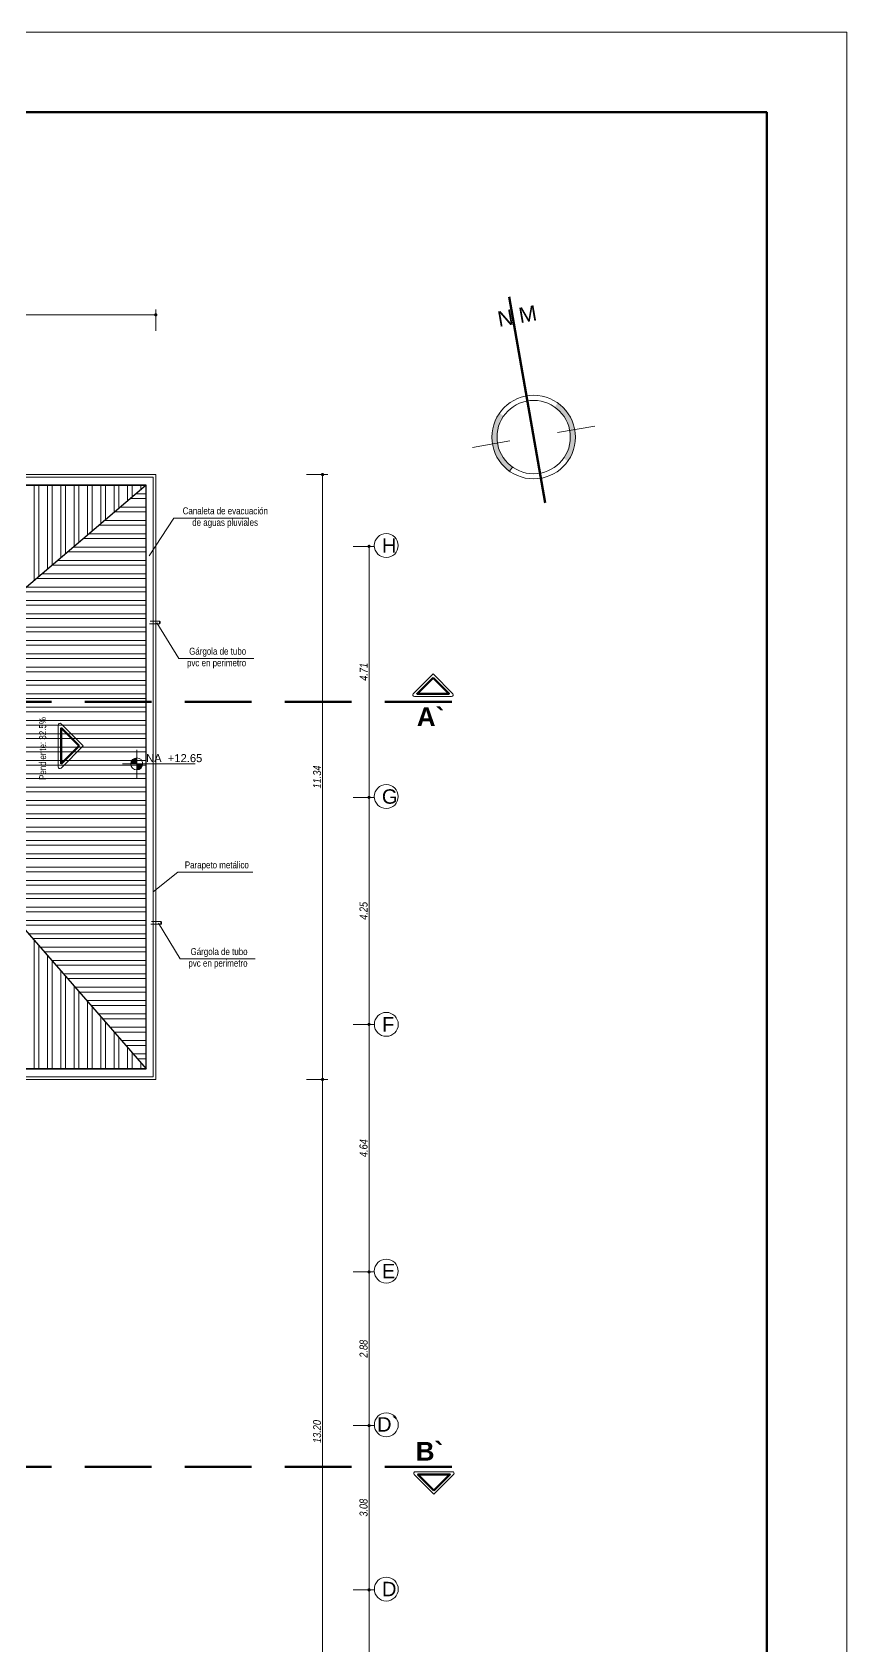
# Model space of a CAD drawing. Header units: inches. Extents: x 140 to 978, y -82 to 38.
# Drawn here: x 962.63 to 977.9, y 1.41 to 31.65 of the extents above; entities that cross this region are included whole.
import ezdxf

# ---------------------------------------------------------------- set-up
doc = ezdxf.new("R2010")
doc.units = ezdxf.units.IN
doc.header["$MEASUREMENT"] = 0
doc.linetypes.add('DASHED', pattern=[0.75, 0.5, -0.25])
doc.linetypes.add('DASHED2', pattern=[0.375, 0.25, -0.125])
doc.layers.get('0').update_dxf_attribs({"lineweight": 0})
for name, color, linetype, lineweight in [('UNSAAC CUBIERTAS', 22, 'Continuous', 0), ('UNSAAC- ROTULO', 7, 'Continuous', 60), ('UNSAAC-CORTE ESTRUCTURA', 7, 'Continuous', 70), ('UNSAAC-COTA', 48, 'Continuous', 0), ('UNSAAC-FACHADA(2DO PLANO)', 7, 'Continuous', 30), ('UNSAAC-LINEA 0.00', 251, 'Continuous', 0), ('UNSAAC-LINEA DE CORTE', 7, 'Continuous', 70), ('UNSAAC-LLAMADOS', 88, 'Continuous', 0), ('UNSAAC-PROYECCIONES', 38, 'DASHED2', 0), ('UNSAAC-TEXTOS', 250, 'Continuous', 0), ('UNSAAC-TEXTOS ROTULO', 7, 'Continuous', 15), ('UNSAAC-TEXTURAS', 250, 'Continuous', 0)]:
    doc.layers.add(name, color=color, linetype=linetype, lineweight=lineweight)
doc.styles.add('5mm', font='GOTHIC.TTF', dxfattribs={"height": 5})
doc.styles.add('narrow', font='')
doc.styles.get("Standard").update_dxf_attribs({"font": 'arial.ttf'})
doc.styles.get('narrow').set_extended_font_data('Arial Narrow', italic=True)
doc.dimstyles.new('1EN75', dxfattribs={"dimtxt": 0.15, "dimasz": 0.06, "dimexe": 0.1, "dimexo": 0.15, "dimgap": 0.025, "dimtad": 1, "dimzin": 1, "dimdsep": 46, "dimtxsty": 'narrow', "dimblk": 'DOT', "dimcen": 0.1, "dimclrd": 256, "dimclre": 256, "dimclrt": 256, "dimaunit": 1, "dimadec": 3, "dimazin": 0, "dimtfac": 1, "dimtmove": 2, "dimatfit": 3, "dimldrblk": 'ARCHTICK', "dimfxl": 0.3, "dimfxlon": 1, "dimtolj": 1, "dimtzin": 0, "dimlwd": 0, "dimlwe": 0, "dimarcsym": 0})
pattern_1 = [(90, (0, 0), (-0.25, 7e-17), []), (90, (-0.0884, 0.0884), (-0.25, 7e-17), [])]

# ---------------------------------------------------------------- blocks, each defined once
blk = doc.blocks.new('_Dot')
at = {"color": 0, "linetype": 'ByBlock', "lineweight": -2}
blk.add_line((-0.5, 0), (-1, 0), dxfattribs=at)
at = {"color": 0, "linetype": 'ByBlock', "const_width": 0.5}
blk.add_lwpolyline([(-0.25, 0, 1), (0.25, 0, 1)], format="xyb", close=True, dxfattribs=at)
blk = doc.blocks.new('*D664')
at = {"layer": 'Defpoints', "color": 0, "transparency": 16777216}
for p in [(964.211, 22.015), (964.211, 17.31), (968.941, 17.31)]:
    blk.add_point(p, dxfattribs=at)
at = {"layer": 'UNSAAC-COTA', "lineweight": 0, "transparency": 16777216}
for p, q in [((968.641, 22.015), (969.041, 22.015)), ((968.941, 21.955), (968.941, 17.37)), ((968.641, 17.31), (969.041, 17.31))]:
    blk.add_line(p, q, dxfattribs=at)
at = {"layer": 'UNSAAC-COTA', "lineweight": 0, "transparency": 16777216, "xscale": 0.06, "yscale": 0.06, "zscale": 0.06}
for p, rotation in [((968.941, 22.015), 90), ((968.941, 17.31), 270)]:
    blk.add_blockref('_Dot', p, dxfattribs=dict(at, rotation=rotation))
at = {"layer": 'UNSAAC-COTA', "transparency": 16777216, "insert": (968.841, 19.663), "char_height": 0.15, "attachment_point": 5, "rotation": 90, "style": 'narrow'}
blk.add_mtext('\\A1;4.71', dxfattribs=at)
blk = doc.blocks.new('_ArchTick')
at = {"layer": 'UNSAAC-FACHADA(2DO PLANO)', "color": 0, "const_width": 0.15}
blk.add_lwpolyline([(-0.5, -0.5), (0.5, 0.5)], dxfattribs=at)
blk = doc.blocks.new('*D665')
at = {"layer": 'Defpoints', "color": 0, "transparency": 16777216}
for p in [(964.211, 17.31), (964.211, 13.055), (968.941, 13.055)]:
    blk.add_point(p, dxfattribs=at)
at = {"layer": 'UNSAAC-COTA', "lineweight": 0, "transparency": 16777216}
for p, q in [((968.641, 17.31), (969.041, 17.31)), ((968.941, 17.25), (968.941, 13.115)), ((968.641, 13.055), (969.041, 13.055))]:
    blk.add_line(p, q, dxfattribs=at)
at = {"layer": 'UNSAAC-COTA', "lineweight": 0, "transparency": 16777216, "xscale": 0.06, "yscale": 0.06, "zscale": 0.06}
for p, rotation in [((968.941, 17.31), 90), ((968.941, 13.055), 270)]:
    blk.add_blockref('_Dot', p, dxfattribs=dict(at, rotation=rotation))
at = {"layer": 'UNSAAC-COTA', "transparency": 16777216, "insert": (968.839, 15.183), "char_height": 0.15, "attachment_point": 5, "rotation": 90, "style": 'narrow'}
blk.add_mtext('\\A1;4.25', dxfattribs=at)
blk = doc.blocks.new('*D666')
at = {"layer": 'Defpoints', "color": 0, "transparency": 16777216}
for p in [(964.211, 13.055), (958.75, 8.415), (968.941, 8.415)]:
    blk.add_point(p, dxfattribs=at)
at = {"layer": 'UNSAAC-COTA', "lineweight": 0, "transparency": 16777216}
for p, q in [((968.641, 13.055), (969.041, 13.055)), ((968.941, 12.995), (968.941, 8.475)), ((968.641, 8.415), (969.041, 8.415))]:
    blk.add_line(p, q, dxfattribs=at)
at = {"layer": 'UNSAAC-COTA', "lineweight": 0, "transparency": 16777216, "xscale": 0.06, "yscale": 0.06, "zscale": 0.06}
for p, rotation in [((968.941, 13.055), 90), ((968.941, 8.415), 270)]:
    blk.add_blockref('_Dot', p, dxfattribs=dict(at, rotation=rotation))
at = {"layer": 'UNSAAC-COTA', "transparency": 16777216, "insert": (968.839, 10.735), "char_height": 0.15, "attachment_point": 5, "rotation": 90, "style": 'narrow'}
blk.add_mtext('\\A1;4.64', dxfattribs=at)
blk = doc.blocks.new('*D667')
at = {"layer": 'Defpoints', "color": 0, "transparency": 16777216}
for p in [(958.75, 8.415), (958.645, 5.535), (968.941, 5.535)]:
    blk.add_point(p, dxfattribs=at)
at = {"layer": 'UNSAAC-COTA', "lineweight": 0, "transparency": 16777216}
for p, q in [((968.641, 8.415), (969.041, 8.415)), ((968.941, 8.355), (968.941, 5.595)), ((968.641, 5.535), (969.041, 5.535))]:
    blk.add_line(p, q, dxfattribs=at)
at = {"layer": 'UNSAAC-COTA', "lineweight": 0, "transparency": 16777216, "xscale": 0.06, "yscale": 0.06, "zscale": 0.06}
for p, rotation in [((968.941, 8.415), 90), ((968.941, 5.535), 270)]:
    blk.add_blockref('_Dot', p, dxfattribs=dict(at, rotation=rotation))
at = {"layer": 'UNSAAC-COTA', "transparency": 16777216, "insert": (968.839, 6.975), "char_height": 0.15, "attachment_point": 5, "rotation": 90, "style": 'narrow'}
blk.add_mtext('\\A1;2.88', dxfattribs=at)
blk = doc.blocks.new('*D668')
at = {"layer": 'Defpoints', "color": 0, "transparency": 16777216}
for p in [(958.645, 5.535), (958.75, 2.455), (968.941, 2.455)]:
    blk.add_point(p, dxfattribs=at)
at = {"layer": 'UNSAAC-COTA', "lineweight": 0, "transparency": 16777216}
for p, q in [((968.641, 5.535), (969.041, 5.535)), ((968.941, 5.475), (968.941, 2.515)), ((968.641, 2.455), (969.041, 2.455))]:
    blk.add_line(p, q, dxfattribs=at)
at = {"layer": 'UNSAAC-COTA', "lineweight": 0, "transparency": 16777216, "xscale": 0.06, "yscale": 0.06, "zscale": 0.06}
for p, rotation in [((968.941, 5.535), 90), ((968.941, 2.455), 270)]:
    blk.add_blockref('_Dot', p, dxfattribs=dict(at, rotation=rotation))
at = {"layer": 'UNSAAC-COTA', "transparency": 16777216, "insert": (968.839, 3.995), "char_height": 0.15, "attachment_point": 5, "rotation": 90, "style": 'narrow'}
blk.add_mtext('\\A1;3.08', dxfattribs=at)
blk = doc.blocks.new('*D669')
at = {"layer": 'Defpoints', "color": 0, "transparency": 16777216}
for p in [(958.75, 2.455), (964.211, -2.13), (968.941, -2.13)]:
    blk.add_point(p, dxfattribs=at)
at = {"layer": 'UNSAAC-COTA', "lineweight": 0, "transparency": 16777216}
for p, q in [((968.641, 2.455), (969.041, 2.455)), ((968.941, 2.395), (968.941, -2.07)), ((968.641, -2.13), (969.041, -2.13))]:
    blk.add_line(p, q, dxfattribs=at)
at = {"layer": 'UNSAAC-COTA', "lineweight": 0, "transparency": 16777216, "xscale": 0.06, "yscale": 0.06, "zscale": 0.06}
for p, rotation in [((968.941, 2.455), 90), ((968.941, -2.13), 270)]:
    blk.add_blockref('_Dot', p, dxfattribs=dict(at, rotation=rotation))
at = {"layer": 'UNSAAC-COTA', "transparency": 16777216, "insert": (968.839, 0.163), "char_height": 0.15, "attachment_point": 5, "rotation": 90, "style": 'narrow'}
blk.add_mtext('\\A1;4.59', dxfattribs=at)
blk = doc.blocks.new('npt')
at = {"layer": 'UNSAAC-TEXTOS'}
h = blk.add_hatch(color=0, dxfattribs=at)
h.dxf.hatch_style = 1
h.paths.add_polyline_path([(0.052, 0), (0, 0), (0, -0.052, 0.414214)])
h.paths.add_polyline_path([(0, 0.052, 0.414214), (-0.052, 0), (0, 0)])
at = {"layer": 'UNSAAC-TEXTOS', "color": 0}
for p, q in [((-0.123, 0), (0.507, 0)), ((0, -0.123), (0, 0.123))]:
    blk.add_line(p, q, dxfattribs=at)
blk.add_circle((0, 0), 0.0522, dxfattribs=at)
blk = doc.blocks.new('*D950')
at = {"layer": 'Defpoints', "color": 0, "ltscale": 2.5, "transparency": 16777216}
for p in [(964.943, 12.023), (968.07, 12.023), (965.262, -1.175)]:
    blk.add_point(p, dxfattribs=at)
at = {"layer": 'UNSAAC-COTA', "lineweight": 0, "ltscale": 2.5, "transparency": 16777216}
for p, q in [((967.77, 12.023), (968.17, 12.023)), ((968.07, -1.115), (968.07, 11.963)), ((967.77, -1.175), (968.17, -1.175))]:
    blk.add_line(p, q, dxfattribs=at)
at = {"layer": 'UNSAAC-COTA', "lineweight": 0, "ltscale": 2.5, "transparency": 16777216, "xscale": 0.06, "yscale": 0.06, "zscale": 0.06}
for p, rotation in [((968.07, 12.023), 90), ((968.07, -1.175), 270)]:
    blk.add_blockref('_Dot', p, dxfattribs=dict(at, rotation=rotation))
at = {"layer": 'UNSAAC-COTA', "ltscale": 2.5, "transparency": 16777216, "insert": (967.968, 5.424), "char_height": 0.15, "attachment_point": 5, "rotation": 90, "style": 'narrow'}
blk.add_mtext('\\A1;13.20', dxfattribs=at)
blk = doc.blocks.new('*D951')
at = {"layer": 'Defpoints', "color": 0, "ltscale": 2.5, "transparency": 16777216}
for p in [(964.943, 23.361), (968.07, 23.361), (964.943, 12.023)]:
    blk.add_point(p, dxfattribs=at)
at = {"layer": 'UNSAAC-COTA', "lineweight": 0, "ltscale": 2.5, "transparency": 16777216}
for p, q in [((967.77, 23.361), (968.17, 23.361)), ((968.07, 12.083), (968.07, 23.301)), ((967.77, 12.023), (968.17, 12.023))]:
    blk.add_line(p, q, dxfattribs=at)
at = {"layer": 'UNSAAC-COTA', "lineweight": 0, "ltscale": 2.5, "transparency": 16777216, "xscale": 0.06, "yscale": 0.06, "zscale": 0.06}
for p, rotation in [((968.07, 23.361), 90), ((968.07, 12.023), 270)]:
    blk.add_blockref('_Dot', p, dxfattribs=dict(at, rotation=rotation))
at = {"layer": 'UNSAAC-COTA', "ltscale": 2.5, "transparency": 16777216, "insert": (967.968, 17.692), "char_height": 0.15, "attachment_point": 5, "rotation": 90, "style": 'narrow'}
blk.add_mtext('\\A1;11.34', dxfattribs=at)
blk = doc.blocks.new('*D955')
at = {"layer": 'Defpoints', "color": 0, "ltscale": 2.5, "transparency": 16777216}
for p in [(964.943, 26.355), (956.033, 24.86), (964.943, 23.361)]:
    blk.add_point(p, dxfattribs=at)
at = {"layer": 'UNSAAC-COTA', "lineweight": 0, "ltscale": 2.5, "transparency": 16777216}
for p, q in [((956.033, 26.055), (956.033, 26.455)), ((956.093, 26.355), (964.883, 26.355)), ((964.943, 26.055), (964.943, 26.455))]:
    blk.add_line(p, q, dxfattribs=at)
at = {"layer": 'UNSAAC-COTA', "lineweight": 0, "ltscale": 2.5, "transparency": 16777216, "xscale": 0.06, "yscale": 0.06, "zscale": 0.06}
for p, rotation in [((956.033, 26.355), 180.0000000108679), ((964.943, 26.355), 1.086787901324848e-08)]:
    blk.add_blockref('_Dot', p, dxfattribs=dict(at, rotation=rotation))
at = {"layer": 'UNSAAC-COTA', "ltscale": 2.5, "transparency": 16777216, "insert": (960.488, 26.457), "char_height": 0.15, "attachment_point": 5, "rotation": 0, "style": 'narrow'}
blk.add_mtext('\\A1;8.91', dxfattribs=at)

msp = doc.modelspace()

# ---------------------------------------------------------------- hatches: boundary and pattern name
at = {"layer": 'UNSAAC CUBIERTAS', "ltscale": 2.5}
h = msp.add_hatch(dxfattribs=at)
h.set_pattern_fill('STEEL', color=256, scale=2, angle=135, style=0)
h.set_pattern_definition([(180, (0, 0), (-6e-17, -0.25), []), (180, (-0.0884, -0.0884), (-6e-17, -0.25), [])])
h.paths.add_polyline_path([(923.9, 23.175), (923.9, 7.644), (931.651, 15.425)])
h.paths.add_polyline_path([(925.058, 15.425), (925.058, 15.323), (924.956, 15.323), (924.956, 15.425)], flags=16)
h.paths.add_polyline_path([(924.956, 18.5), (924.956, 18.602), (925.058, 18.602), (925.058, 18.5)], flags=16)
h.paths.add_polyline_path([(924.956, 19.888), (924.956, 19.99), (925.058, 19.99), (925.058, 19.888)], flags=16)
h.paths.add_polyline_path([(925.058, 13.161), (925.058, 13.06), (924.956, 13.06), (924.956, 13.161)], flags=16)
h.paths.add_polyline_path([(964.762, 23.161), (959.293, 18.5), (964.762, 12.223), (963.181, 12.223), (964.762, 12.223)])
h.paths.add_polyline_path([(962.255, 18.602), (962.357, 18.602), (962.357, 18.5), (962.255, 18.5)], flags=16)
h.paths.add_polyline_path([(962.255, 17.511), (962.357, 17.511), (962.357, 17.41), (962.255, 17.41)], flags=16)
h.paths.add_polyline_path([(962.357, 15.425), (962.357, 15.323), (962.255, 15.323), (962.255, 15.425)], flags=16)
h.paths.add_polyline_path([(962.255, 22.21), (962.255, 22.311), (962.357, 22.311), (962.357, 22.21)], flags=17)
h = msp.add_hatch(dxfattribs=at)
h.set_pattern_fill('STEEL', color=256, scale=2, angle=405, style=0)
h.set_pattern_definition(pattern_1)
h.paths.add_polyline_path([(955.833, 23.161), (964.762, 23.161), (959.293, 18.5), (955.833, 18.5)])
h = msp.add_hatch(dxfattribs=at)
h.set_pattern_fill('STEEL', color=256, scale=2, angle=405, style=0)
h.set_pattern_definition(pattern_1)
h.paths.add_polyline_path([(951.055, 18.5), (959.293, 18.5), (964.762, 12.223), (958.963, 12.223)])
at = {"layer": 'UNSAAC-TEXTOS ROTULO', "lineweight": 9}
h = msp.add_hatch(color=0, dxfattribs=at)
h.paths.add_polyline_path([(972.704, 24.181), (972.798, 24.197, 0.198912), (972.477, 24.703), (972.422, 24.625, -0.198912)], flags=17)
h.paths.add_polyline_path([(972.798, 24.197), (972.704, 24.181, -0.198912), (972.589, 23.667), (972.667, 23.612, 0.198912)], flags=17)
h.paths.add_polyline_path([(971.464, 24.458), (971.386, 24.513, 0.198912), (971.255, 23.928), (971.35, 23.944, -0.198912)])
h.paths.add_polyline_path([(971.35, 23.944), (971.255, 23.928, 0.198912), (971.576, 23.422), (971.631, 23.5, -0.198912)], flags=17)

# ---------------------------------------------------------------- linework, layer by layer
at = {"layer": 'UNSAAC CUBIERTAS'}
for points in [[(959.163, 2.342), (959.163, 12.023), (964.943, 12.023), (964.943, 23.361), (956.033, 23.361), (956.033, 24.86), (927.131, 24.86), (927.131, 23.375), (923.725, 23.375), (923.725, 7.444), (932.331, 7.444), (933.483, 7.444), (933.483, 8.382), (951.055, 8.382)], [(959.113, 2.342), (959.113, 12.073), (964.893, 12.073), (964.893, 23.311), (955.983, 23.311), (955.983, 24.81), (927.181, 24.81), (927.181, 23.325), (923.775, 23.325), (923.775, 7.494), (932.331, 7.494), (933.433, 7.494), (933.433, 8.432), (951.055, 8.432)], [(964.762, 23.161), (959.293, 18.5), (964.762, 12.223)]]:
    msp.add_lwpolyline(points, dxfattribs=at)
at = {"layer": 'UNSAAC CUBIERTAS', "ltscale": 1.75}
for points in [[(970.51, 19.253), (970.141, 19.623), (969.771, 19.253, 0.668179), (969.792, 19.202), (970.489, 19.202, 0.668179)], [(970.527, 4.619), (970.157, 4.249), (969.788, 4.619, -0.668179), (969.809, 4.67), (970.506, 4.67, -0.668179)]]:
    msp.add_lwpolyline(points, format="xyb", close=True, dxfattribs=at)
at = {"layer": 'UNSAAC- ROTULO', "color": 5, "lineweight": 0, "flags": 128}
msp.add_lwpolyline([(901.395, 31.651), (977.895, 31.651), (977.895, -22.349), (901.395, -22.349)], close=True, dxfattribs=at)
at = {"layer": 'UNSAAC- ROTULO'}
msp.add_lwpolyline([(902.895, 30.151), (976.395, 30.151), (976.395, -20.849), (902.895, -20.849)], close=True, dxfattribs=at)
at = {"layer": 'UNSAAC-CORTE ESTRUCTURA', "ltscale": 2.5}
for points in [[(970.141, 19.552), (969.841, 19.252), (970.441, 19.252)], [(970.157, 4.32), (969.857, 4.62), (970.457, 4.62)]]:
    msp.add_lwpolyline(points, close=True, dxfattribs=at)
at = {"layer": 'UNSAAC-COTA', "ltscale": 2.5}
for points in [[(965.019, 20.611), (964.84, 20.611)], [(965.019, 20.561), (964.828, 20.561)], [(965.044, 14.931), (964.853, 14.931)], [(965.044, 14.981), (964.865, 14.981)]]:
    msp.add_lwpolyline(points, dxfattribs=at)
for centre, radius, start, end in [((965.029, 20.599), 0.0162, 129.2954, 230.7046), ((965.007, 20.574), 0.0173, 313.7008, 46.2992), ((965.054, 14.969), 0.0162, 129.2954, 230.7046), ((965.032, 14.944), 0.0173, 313.7008, 46.2992)]:
    msp.add_arc(centre, radius, start, end, dxfattribs=at)
at = {"layer": 'UNSAAC-FACHADA(2DO PLANO)', "ltscale": 2.5}
msp.add_lwpolyline([(958.963, 2.342), (958.963, 12.223), (964.762, 12.223), (964.762, 23.161), (955.833, 23.161)], dxfattribs=at)
for points in [[(955.833, 23.161), (964.762, 23.161), (959.293, 18.5), (955.833, 18.5)], [(951.055, 18.5), (959.293, 18.5), (964.762, 12.223), (958.963, 12.223)]]:
    msp.add_lwpolyline(points, close=True, dxfattribs=at)
at = {"layer": 'UNSAAC-LINEA 0.00', "ltscale": 2.5}
msp.add_lwpolyline([(955.833, 23.161), (964.762, 23.161), (959.293, 18.5), (964.762, 12.223), (958.963, 12.223), (951.055, 18.5), (955.833, 18.5)], close=True, dxfattribs=at)
at = {"layer": 'UNSAAC-LINEA DE CORTE', "linetype": 'DASHED', "ltscale": 2.5}
for p, q in [((911.115, 19.099), (970.518, 19.099)), ((911.115, 4.764), (970.518, 4.764))]:
    msp.add_line(p, q, dxfattribs=at)
at = {"layer": 'UNSAAC-LINEA DE CORTE', "linetype": 'DASHED', "ltscale": 1.5}
msp.add_lwpolyline([(963.505, 18.273), (963.168, 18.611), (963.168, 17.936)], close=True, dxfattribs=at)
at = {"layer": 'UNSAAC-LLAMADOS'}
for points in [[(966.689, 22.544), (965.283, 22.544), (964.82, 21.84)], [(966.779, 19.912), (965.373, 19.912), (964.966, 20.584)], [(966.762, 15.907), (965.355, 15.907), (964.893, 15.538)], [(966.805, 14.282), (965.398, 14.282), (964.992, 14.954)]]:
    msp.add_lwpolyline(points, dxfattribs=at)
at = {"layer": 'UNSAAC-PROYECCIONES', "ltscale": 0.25}
for centre, radius, start, end in [((965.031, 20.574), 0.0173, 133.7008, 226.2992), ((965.009, 20.599), 0.0162, 309.2954, 50.7046), ((965.056, 14.944), 0.0173, 133.7008, 226.2992), ((965.034, 14.969), 0.0162, 309.2954, 50.7046)]:
    msp.add_arc(centre, radius, start, end, dxfattribs=at)
at = {"layer": 'UNSAAC-TEXTOS'}
for centre in [(969.264, 22.03), (969.264, 17.325), (969.265, 13.055), (969.264, 8.43), (969.265, 5.55), (969.265, 2.47)]:
    msp.add_circle(centre, 0.224, dxfattribs=at)
at = {"layer": 'UNSAAC-TEXTOS ROTULO', "lineweight": 100}
msp.add_line((972.241, 22.832), (971.568, 26.692), dxfattribs=at)
at = {"layer": 'UNSAAC-TEXTOS ROTULO'}
for p, q in [((972.473, 24.148), (973.172, 24.27)), ((971.578, 23.992), (970.879, 23.87))]:
    msp.add_line(p, q, dxfattribs=at)
at = {"layer": 'UNSAAC-TEXTOS ROTULO', "color": 0, "lineweight": 9}
msp.add_line((971.576, 23.422), (971.631, 23.5), dxfattribs=at)
for radius in [0.783, 0.687]:
    msp.add_circle((972.027, 24.063), radius, dxfattribs=at)
at = {"layer": 'UNSAAC-TEXTURAS', "ltscale": 1.75}
msp.add_lwpolyline([(963.169, 17.858), (963.585, 18.273), (963.169, 18.689, 0.668179), (963.112, 18.665), (963.112, 17.882, 0.668179)], format="xyb", close=True, dxfattribs=at)

# ---------------------------------------------------------------- block references
at = {"layer": 'UNSAAC-TEXTOS', "xscale": 2.154779168756153, "yscale": 2.154779168756153, "zscale": 2.154779168756153}
msp.add_blockref('npt', (964.588, 17.938), dxfattribs=at)

# ---------------------------------------------------------------- texts
at = {"layer": 'UNSAAC-CORTE ESTRUCTURA', "char_height": 0.35, "width": 0.398, "attachment_point": 3, "rotation": 360}
for s, insert in [('{\\fSwis721 Ex BT|b1|i0|c0|p34;A`}', (970.352, 18.996)), ('{\\fSwis721 Ex BT|b1|i0|c0|p34;B`}', (970.331, 5.228))]:
    msp.add_mtext(s, dxfattribs=dict(at, insert=insert))
at = {"layer": 'UNSAAC-LLAMADOS', "char_height": 0.13, "style": 'narrow'}
for s, insert, width, attachment_point in [('\\pi0.032871;{\\fArial Narrow|b0|i0|c0|p34;Canaleta de evacuación \\P\\pi0.21155;de aguas pluviales}', (965.415, 22.746), 1.64623, 1), ('{\\fArial Narrow|b0|i0|c0|p34;Gárgola de tubo pvc en perimetro}', (966.638, 20.114), 1.23026, 3), ('{\\fArial Narrow|b0|i0|c0|p34;Parapeto metálico}', (965.488, 16.109), 2.19448, 1), ('{\\fArial Narrow|b0|i0|c0|p34;Gárgola de tubo pvc en perimetro}', (966.664, 14.484), 1.23026, 3)]:
    msp.add_mtext(s, dxfattribs=dict(at, insert=insert, width=width, attachment_point=attachment_point))
at = {"layer": 'UNSAAC-LLAMADOS', "insert": (962.758, 17.638), "char_height": 0.13, "width": 2.19448, "attachment_point": 1, "rotation": 90, "style": 'narrow'}
msp.add_mtext('{\\fArial Narrow|b0|i0|c0|p34;Pendiente: 32.5%}', dxfattribs=at)
at = {"layer": 'UNSAAC-TEXTOS', "char_height": 0.27, "width": 0.42503, "attachment_point": 1}
for s, insert in [('H', (969.182, 22.166)), ('G', (969.182, 17.461)), ('F', (969.184, 13.191)), ('E', (969.182, 8.566)), ('D`', (969.091, 5.692)), ('D', (969.183, 2.606))]:
    msp.add_mtext(s, dxfattribs=dict(at, insert=insert))
at = {"layer": 'UNSAAC-TEXTOS', "insert": (964.762, 18.12), "char_height": 0.15, "width": 1.06387, "attachment_point": 1, "style": '5mm'}
msp.add_mtext('{\\fArial|b0|i0|c0|p34;NA  +12.65}', dxfattribs=at)
at = {"layer": 'UNSAAC-TEXTOS ROTULO', "insert": (972.055, 26.539), "char_height": 0.28804, "width": 1.19201, "attachment_point": 3, "rotation": 9.8928}
msp.add_mtext('{\\fSwis721 Ex BT|b0|i0|c0|p34;N M}', dxfattribs=at)

# ---------------------------------------------------------------- dimensions: what is measured, and where the dimension line sits
at = {"layer": 'UNSAAC-COTA', "ltscale": 2.5}
for base, p1, p2, angle, picture, middle in [((964.943, 26.355), (956.033, 24.86), (964.943, 23.361), 180, '*D955', (960.488, 26.457)), ((968.07, 23.361), (964.943, 12.023), (964.943, 23.361), 270, '*D951', (967.968, 17.692)), ((968.07, 12.023), (965.262, -1.175), (964.943, 12.023), 270, '*D950', (967.968, 5.424))]:
    dim = msp.add_linear_dim(base=base, p1=p1, p2=p2, angle=angle, dimstyle='1EN75', dxfattribs=at)
    dim.commit()
    dim.dimension.update_dxf_attribs({"geometry": picture, "text_midpoint": middle})
at = {"layer": 'UNSAAC-COTA'}
for base, p1, p2, picture, middle in [((968.9409, 17.3102), (964.2109, 22.0155), (964.2109, 17.3102), '*D664', (968.8406, 19.6628)), ((968.9409, 13.0555), (964.2109, 17.3102), (964.2109, 13.0555), '*D665', (968.8393, 15.1828)), ((968.941, 8.415), (964.211, 13.055), (958.75, 8.415), '*D666', (968.839, 10.735)), ((968.941, 5.535), (958.75, 8.415), (958.645, 5.535), '*D667', (968.839, 6.975)), ((968.941, 2.455), (958.645, 5.535), (958.75, 2.455), '*D668', (968.839, 3.995)), ((968.940926058, -2.129536964), (958.749663917, 2.455463036), (964.210926058, -2.129536964), '*D669', (968.83934011, 0.162963036))]:
    dim = msp.add_linear_dim(base=base, p1=p1, p2=p2, angle=90, dimstyle='1EN75', dxfattribs=at)
    dim.commit()
    dim.dimension.update_dxf_attribs({"geometry": picture, "text_midpoint": middle})

doc.saveas('drawing.dxf')
